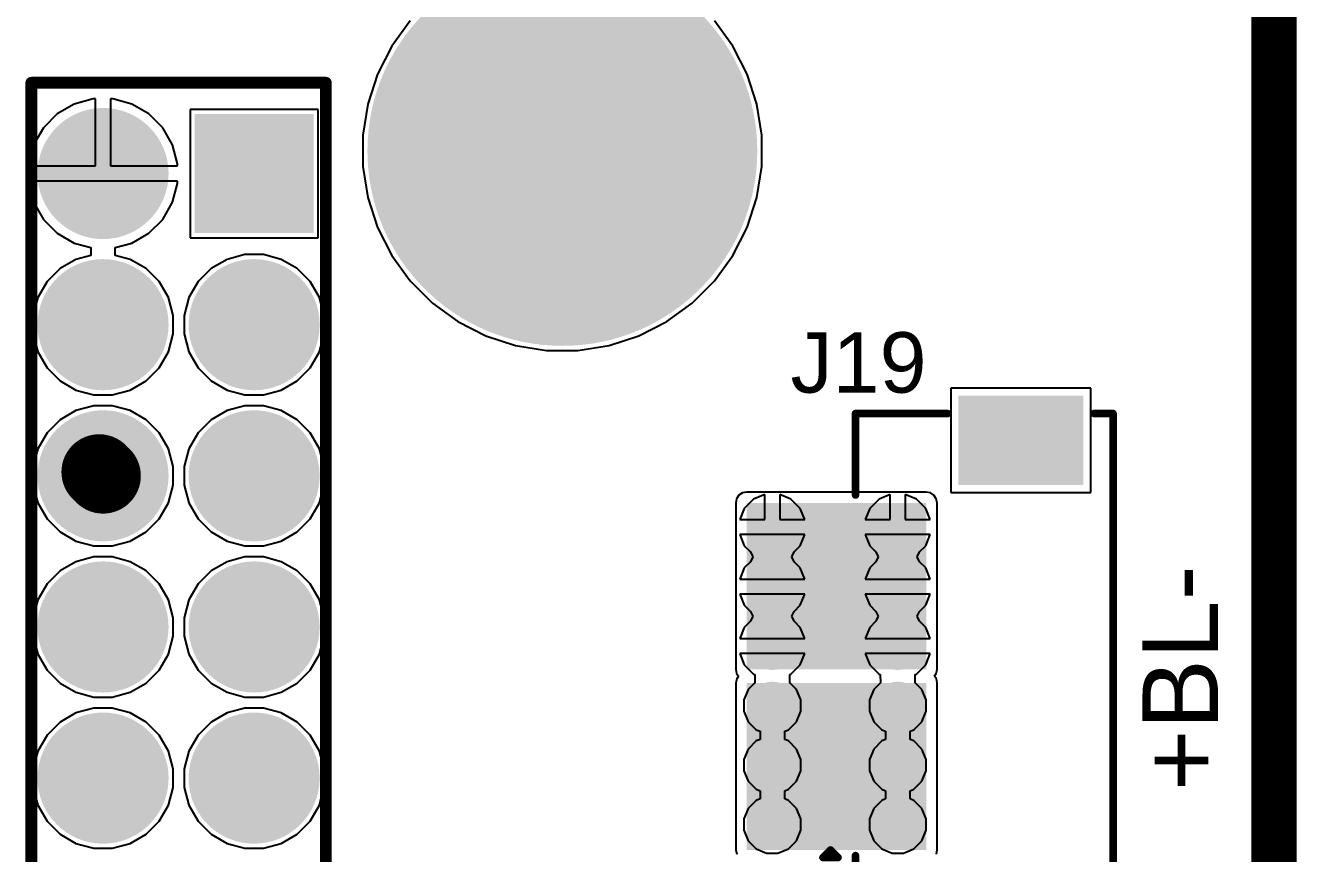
# Model space of a CAD drawing. Header units: millimetres. Extents: x -11 to 156, y -11 to 109.
# Drawn here: x 134.59 to 155.96, y 70.46 to 84.38 of the extents above; entities that cross this region are included whole.
import ezdxf

# ---------------------------------------------------------------- set-up
doc = ezdxf.new("R2010")
doc.units = ezdxf.units.MM
for name, color, linetype in [('BottomLayer', 5, 'Continuous'), ('BottomSolder', 6, 'Continuous'), ('Mechanical1', 6, 'Continuous'), ('Mechanical2', 216, 'Continuous'), ('MultiLayer', 9, 'Continuous'), ('PadHoleLayer', 156, 'Continuous'), ('TopLayer', 1, 'Continuous'), ('TopOverlay', 2, 'Continuous'), ('TopPaste', 8, 'Continuous'), ('TopSolder', 216, 'Continuous'), ('ViaHoleLayer', 16, 'Continuous')]:
    doc.layers.add(name, color=color, linetype=linetype)
doc.styles.add('Arial', font='', dxfattribs={"height": 0.2})
doc.styles.get('Arial').set_extended_font_data('Arial')

# ---------------------------------------------------------------- blocks, each defined once
blk = doc.blocks.new('SM06B_SHLS_TF_LF__SN__71')
at = {"layer": 'TopLayer'}
for points in [[(-2.8, 2.186), (-2.2, 2.186), (-2.2, 0.936), (-2.8, 0.936)], [(-1.8, 2.186), (-1.2, 2.186), (-1.2, 0.936), (-1.8, 0.936)], [(-0.8, 2.186), (-0.2, 2.186), (-0.2, 0.936), (-0.8, 0.936)], [(0.2, 2.187), (0.8, 2.187), (0.8, 0.937), (0.2, 0.937)], [(1.2, 2.187), (1.8, 2.187), (1.8, 0.937), (1.2, 0.937)], [(2.2, 2.187), (2.8, 2.187), (2.8, 0.937), (2.2, 0.937)], [(-4.65, -0.562), (-3.25, -0.562), (-3.25, -2.562), (-4.65, -2.562)], [(3.25, -0.562), (4.65, -0.562), (4.65, -2.562), (3.25, -2.562)]]:
    blk.add_hatch(color=1, dxfattribs=at).paths.add_polyline_path(points)
at = {"layer": 'TopPaste'}
for points in [[(-2.8, 2.186), (-2.2, 2.186), (-2.2, 0.936), (-2.8, 0.936)], [(-1.8, 2.186), (-1.2, 2.186), (-1.2, 0.936), (-1.8, 0.936)], [(-0.8, 2.186), (-0.2, 2.186), (-0.2, 0.936), (-0.8, 0.936)], [(0.2, 2.187), (0.8, 2.187), (0.8, 0.937), (0.2, 0.937)], [(1.2, 2.187), (1.8, 2.187), (1.8, 0.937), (1.2, 0.937)], [(2.2, 2.187), (2.8, 2.187), (2.8, 0.937), (2.2, 0.937)], [(-4.65, -0.562), (-3.25, -0.562), (-3.25, -2.562), (-4.65, -2.562)], [(3.25, -0.562), (4.65, -0.562), (4.65, -2.562), (3.25, -2.562)]]:
    blk.add_hatch(color=8, dxfattribs=at).paths.add_polyline_path(points)
at = {"layer": 'TopSolder'}
for points in [[(-2.851, 2.237), (-2.149, 2.237), (-2.149, 0.885), (-2.851, 0.885)], [(-1.851, 2.237), (-1.149, 2.237), (-1.149, 0.885), (-1.851, 0.885)], [(-0.851, 2.237), (-0.149, 2.237), (-0.149, 0.885), (-0.851, 0.885)], [(0.149, 2.238), (0.851, 2.238), (0.851, 0.887), (0.149, 0.887)], [(1.149, 2.238), (1.851, 2.238), (1.851, 0.887), (1.149, 0.887)], [(2.149, 2.238), (2.851, 2.238), (2.851, 0.887), (2.149, 0.887)], [(-4.701, -0.512), (-3.199, -0.512), (-3.199, -2.613), (-4.701, -2.613)], [(3.199, -0.512), (4.701, -0.512), (4.701, -2.613), (3.199, -2.613)]]:
    blk.add_hatch(color=216, dxfattribs=at).paths.add_polyline_path(points)
at = {"layer": 'TopOverlay', "const_width": 0.127}
for points in [[(-3.061, 1.765), (-2.934, 1.638)], [(-3.061, 1.765), (-3.061, 1.511)], [(-2.934, 1.638), (-3.061, 1.511)], [(-4.404, 1.217), (-4.404, -0.331)], [(-4.404, 1.217), (-3.029, 1.217)], [(3.031, 1.217), (4.4, 1.217)], [(4.4, 1.217), (4.4, -0.331)], [(-4.404, -2.794), (-4.404, -3.113)], [(4.4, -2.794), (4.4, -3.113)], [(-4.4, -3.113), (4.4, -3.113)]]:
    blk.add_lwpolyline(points, dxfattribs=at)
at = {"layer": 'TopOverlay', "const_width": 0.0635}
for points in [[(-3.093, 1.765, 1), (-3.029, 1.765, 1)], [(-3.093, 1.765, 1), (-3.029, 1.765, 1)], [(-3.093, 1.511, 1), (-3.029, 1.511, 1)], [(-3.093, 1.511, 1), (-3.029, 1.511, 1)], [(-2.966, 1.638, 1), (-2.902, 1.638, 1)], [(-2.966, 1.638, 1), (-2.902, 1.638, 1)], [(-4.436, 1.217, 1), (-4.372, 1.217, 1)], [(-4.436, 1.217, 1), (-4.372, 1.217, 1)], [(-3.061, 1.217, 1), (-2.997, 1.217, 1)], [(2.999, 1.217, 1), (3.063, 1.217, 1)], [(4.368, 1.217, 1), (4.432, 1.217, 1)], [(4.368, 1.217, 1), (4.432, 1.217, 1)], [(-4.436, -0.331, 1), (-4.372, -0.331, 1)], [(4.368, -0.331, 1), (4.432, -0.331, 1)], [(-4.436, -2.794, 1), (-4.372, -2.794, 1)], [(4.368, -2.794, 1), (4.432, -2.794, 1)], [(-4.436, -3.113, 1), (-4.372, -3.113, 1)], [(-4.432, -3.113, 1), (-4.368, -3.113, 1)], [(4.368, -3.113, 1), (4.432, -3.113, 1)], [(4.368, -3.113, 1), (4.432, -3.113, 1)]]:
    blk.add_lwpolyline(points, format="xyb", close=True, dxfattribs=at)
blk = doc.blocks.new('ESW_132_12_G_D_89')
at = {"layer": 'BottomLayer'}
h = blk.add_hatch(color=5, dxfattribs=at)
edge = h.paths.add_edge_path()
edge.add_arc((29.21, 1.27), 1, 0, 360)
h = blk.add_hatch(color=5, dxfattribs=at)
edge = h.paths.add_edge_path()
edge.add_arc((31.75, 1.27), 1, 0, 360)
h = blk.add_hatch(color=5, dxfattribs=at)
edge = h.paths.add_edge_path()
edge.add_arc((34.29, 1.27), 1, 0, 360)
h = blk.add_hatch(color=5, dxfattribs=at)
edge = h.paths.add_edge_path()
edge.add_arc((36.83, 1.27), 1, 0, 360)
h = blk.add_hatch(color=5, dxfattribs=at)
edge = h.paths.add_edge_path()
edge.add_arc((39.37, 1.27), 1, 0, 360)
h = blk.add_hatch(color=5, dxfattribs=at)
edge = h.paths.add_edge_path()
edge.add_arc((29.21, -1.27), 1, 0, 360)
h = blk.add_hatch(color=5, dxfattribs=at)
edge = h.paths.add_edge_path()
edge.add_arc((31.75, -1.27), 1, 0, 360)
h = blk.add_hatch(color=5, dxfattribs=at)
edge = h.paths.add_edge_path()
edge.add_arc((34.29, -1.27), 1, 0, 360)
h = blk.add_hatch(color=5, dxfattribs=at)
edge = h.paths.add_edge_path()
edge.add_arc((36.83, -1.27), 1, 0, 360)
blk.add_hatch(color=5, dxfattribs=at).paths.add_polyline_path([(38.47, -0.37), (40.27, -0.37), (40.27, -2.17), (38.47, -2.17)])
at = {"layer": 'BottomSolder'}
h = blk.add_hatch(color=6, dxfattribs=at)
edge = h.paths.add_edge_path()
edge.add_arc((29.21, 1.27), 1.102, 0, 360)
h = blk.add_hatch(color=6, dxfattribs=at)
edge = h.paths.add_edge_path()
edge.add_arc((31.75, 1.27), 1.102, 0, 360)
h = blk.add_hatch(color=6, dxfattribs=at)
edge = h.paths.add_edge_path()
edge.add_arc((34.29, 1.27), 1.102, 0, 360)
h = blk.add_hatch(color=6, dxfattribs=at)
edge = h.paths.add_edge_path()
edge.add_arc((36.83, 1.27), 1.102, 0, 360)
h = blk.add_hatch(color=6, dxfattribs=at)
edge = h.paths.add_edge_path()
edge.add_arc((39.37, 1.27), 1.102, 0, 360)
h = blk.add_hatch(color=6, dxfattribs=at)
edge = h.paths.add_edge_path()
edge.add_arc((29.21, -1.27), 1.102, 0, 360)
h = blk.add_hatch(color=6, dxfattribs=at)
edge = h.paths.add_edge_path()
edge.add_arc((31.75, -1.27), 1.102, 0, 360)
h = blk.add_hatch(color=6, dxfattribs=at)
edge = h.paths.add_edge_path()
edge.add_arc((34.29, -1.27), 1.102, 0, 360)
h = blk.add_hatch(color=6, dxfattribs=at)
edge = h.paths.add_edge_path()
edge.add_arc((36.83, -1.27), 1.102, 0, 360)
blk.add_hatch(color=6, dxfattribs=at).paths.add_polyline_path([(38.368, -0.268), (40.372, -0.268), (40.372, -2.272), (38.368, -2.272)])
at = {"layer": 'MultiLayer'}
h = blk.add_hatch(color=9, dxfattribs=at)
edge = h.paths.add_edge_path()
edge.add_arc((29.21, 1.27), 1, 0, 360)
h = blk.add_hatch(color=9, dxfattribs=at)
edge = h.paths.add_edge_path()
edge.add_arc((31.75, 1.27), 1, 0, 360)
h = blk.add_hatch(color=9, dxfattribs=at)
edge = h.paths.add_edge_path()
edge.add_arc((34.29, 1.27), 1, 0, 360)
h = blk.add_hatch(color=9, dxfattribs=at)
edge = h.paths.add_edge_path()
edge.add_arc((36.83, 1.27), 1, 0, 360)
h = blk.add_hatch(color=9, dxfattribs=at)
edge = h.paths.add_edge_path()
edge.add_arc((39.37, 1.27), 1, 0, 360)
h = blk.add_hatch(color=9, dxfattribs=at)
edge = h.paths.add_edge_path()
edge.add_arc((29.21, -1.27), 1, 0, 360)
h = blk.add_hatch(color=9, dxfattribs=at)
edge = h.paths.add_edge_path()
edge.add_arc((31.75, -1.27), 1, 0, 360)
h = blk.add_hatch(color=9, dxfattribs=at)
edge = h.paths.add_edge_path()
edge.add_arc((34.29, -1.27), 1, 0, 360)
h = blk.add_hatch(color=9, dxfattribs=at)
edge = h.paths.add_edge_path()
edge.add_arc((36.83, -1.27), 1, 0, 360)
blk.add_hatch(color=9, dxfattribs=at).paths.add_polyline_path([(38.47, -0.37), (40.27, -0.37), (40.27, -2.17), (38.47, -2.17)])
at = {"layer": 'PadHoleLayer'}
h = blk.add_hatch(color=156, dxfattribs=at)
edge = h.paths.add_edge_path()
edge.add_arc((29.21, 1.27), 0.52, 0, 360)
h = blk.add_hatch(color=156, dxfattribs=at)
edge = h.paths.add_edge_path()
edge.add_arc((31.75, 1.27), 0.52, 0, 360)
h = blk.add_hatch(color=156, dxfattribs=at)
edge = h.paths.add_edge_path()
edge.add_arc((34.29, 1.27), 0.52, 0, 360)
h = blk.add_hatch(color=156, dxfattribs=at)
edge = h.paths.add_edge_path()
edge.add_arc((36.83, 1.27), 0.52, 0, 360)
h = blk.add_hatch(color=156, dxfattribs=at)
edge = h.paths.add_edge_path()
edge.add_arc((39.37, 1.27), 0.52, 0, 360)
h = blk.add_hatch(color=156, dxfattribs=at)
edge = h.paths.add_edge_path()
edge.add_arc((29.21, -1.27), 0.52, 0, 360)
h = blk.add_hatch(color=156, dxfattribs=at)
edge = h.paths.add_edge_path()
edge.add_arc((31.75, -1.27), 0.52, 0, 360)
h = blk.add_hatch(color=156, dxfattribs=at)
edge = h.paths.add_edge_path()
edge.add_arc((34.29, -1.27), 0.52, 0, 360)
h = blk.add_hatch(color=156, dxfattribs=at)
edge = h.paths.add_edge_path()
edge.add_arc((36.83, -1.27), 0.52, 0, 360)
h = blk.add_hatch(color=156, dxfattribs=at)
edge = h.paths.add_edge_path()
edge.add_arc((39.37, -1.27), 0.52, 0, 360)
at = {"layer": 'TopLayer'}
h = blk.add_hatch(color=1, dxfattribs=at)
edge = h.paths.add_edge_path()
edge.add_arc((29.21, 1.27), 1, 0, 360)
h = blk.add_hatch(color=1, dxfattribs=at)
edge = h.paths.add_edge_path()
edge.add_arc((31.75, 1.27), 1, 0, 360)
h = blk.add_hatch(color=1, dxfattribs=at)
edge = h.paths.add_edge_path()
edge.add_arc((34.29, 1.27), 1, 0, 360)
h = blk.add_hatch(color=1, dxfattribs=at)
edge = h.paths.add_edge_path()
edge.add_arc((36.83, 1.27), 1, 0, 360)
h = blk.add_hatch(color=1, dxfattribs=at)
edge = h.paths.add_edge_path()
edge.add_arc((39.37, 1.27), 1, 0, 360)
h = blk.add_hatch(color=1, dxfattribs=at)
edge = h.paths.add_edge_path()
edge.add_arc((29.21, -1.27), 1, 0, 360)
h = blk.add_hatch(color=1, dxfattribs=at)
edge = h.paths.add_edge_path()
edge.add_arc((31.75, -1.27), 1, 0, 360)
h = blk.add_hatch(color=1, dxfattribs=at)
edge = h.paths.add_edge_path()
edge.add_arc((34.29, -1.27), 1, 0, 360)
h = blk.add_hatch(color=1, dxfattribs=at)
edge = h.paths.add_edge_path()
edge.add_arc((36.83, -1.27), 1, 0, 360)
blk.add_hatch(color=1, dxfattribs=at).paths.add_polyline_path([(38.47, -0.37), (40.27, -0.37), (40.27, -2.17), (38.47, -2.17)])
at = {"layer": 'TopSolder'}
h = blk.add_hatch(color=216, dxfattribs=at)
edge = h.paths.add_edge_path()
edge.add_arc((29.21, 1.27), 1.102, 0, 360)
h = blk.add_hatch(color=216, dxfattribs=at)
edge = h.paths.add_edge_path()
edge.add_arc((31.75, 1.27), 1.102, 0, 360)
h = blk.add_hatch(color=216, dxfattribs=at)
edge = h.paths.add_edge_path()
edge.add_arc((34.29, 1.27), 1.102, 0, 360)
h = blk.add_hatch(color=216, dxfattribs=at)
edge = h.paths.add_edge_path()
edge.add_arc((36.83, 1.27), 1.102, 0, 360)
h = blk.add_hatch(color=216, dxfattribs=at)
edge = h.paths.add_edge_path()
edge.add_arc((39.37, 1.27), 1.102, 0, 360)
h = blk.add_hatch(color=216, dxfattribs=at)
edge = h.paths.add_edge_path()
edge.add_arc((29.21, -1.27), 1.102, 0, 360)
h = blk.add_hatch(color=216, dxfattribs=at)
edge = h.paths.add_edge_path()
edge.add_arc((31.75, -1.27), 1.102, 0, 360)
h = blk.add_hatch(color=216, dxfattribs=at)
edge = h.paths.add_edge_path()
edge.add_arc((34.29, -1.27), 1.102, 0, 360)
h = blk.add_hatch(color=216, dxfattribs=at)
edge = h.paths.add_edge_path()
edge.add_arc((36.83, -1.27), 1.102, 0, 360)
blk.add_hatch(color=216, dxfattribs=at).paths.add_polyline_path([(38.368, -0.268), (40.372, -0.268), (40.372, -2.272), (38.368, -2.272)])
at = {"layer": 'TopOverlay', "const_width": 0.2}
for points in [[(-40.895, 2.475), (40.895, 2.475)], [(40.895, 2.475), (40.895, -2.475)], [(-40.895, -2.475), (40.895, -2.475)]]:
    blk.add_lwpolyline(points, dxfattribs=at)
at = {"layer": 'TopOverlay', "const_width": 0.1}
for points in [[(40.845, 2.475, 1), (40.945, 2.475, 1)], [(40.845, 2.475, 1), (40.945, 2.475, 1)], [(40.845, -2.475, 1), (40.945, -2.475, 1)], [(40.845, -2.475, 1), (40.945, -2.475, 1)]]:
    blk.add_lwpolyline(points, format="xyb", close=True, dxfattribs=at)

msp = doc.modelspace()

# ---------------------------------------------------------------- hatches: boundary and pattern name
at = {"layer": 'BottomLayer'}
h = msp.add_hatch(color=5, dxfattribs=at)
edge = h.paths.add_edge_path()
edge.add_arc((143.612, 82.271), 3.175, 0, 360)
h = msp.add_hatch(color=5, dxfattribs=at)
edge = h.paths.add_edge_path()
edge.add_arc((147.141, 75.949), 0.3, 0, 360)
h = msp.add_hatch(color=5, dxfattribs=at)
edge = h.paths.add_edge_path()
edge.add_arc((149.251, 75.949), 0.3, 0, 360)
h = msp.add_hatch(color=5, dxfattribs=at)
edge = h.paths.add_edge_path()
edge.add_arc((147.141, 74.949), 0.3, 0, 360)
h = msp.add_hatch(color=5, dxfattribs=at)
edge = h.paths.add_edge_path()
edge.add_arc((149.251, 74.949), 0.3, 0, 360)
h = msp.add_hatch(color=5, dxfattribs=at)
edge = h.paths.add_edge_path()
edge.add_arc((147.141, 73.949), 0.3, 0, 360)
h = msp.add_hatch(color=5, dxfattribs=at)
edge = h.paths.add_edge_path()
edge.add_arc((149.251, 73.949), 0.3, 0, 360)
h = msp.add_hatch(color=5, dxfattribs=at)
edge = h.paths.add_edge_path()
edge.add_arc((147.142, 72.949), 0.3, 0, 360)
h = msp.add_hatch(color=5, dxfattribs=at)
edge = h.paths.add_edge_path()
edge.add_arc((149.253, 72.949), 0.3, 0, 360)
h = msp.add_hatch(color=5, dxfattribs=at)
edge = h.paths.add_edge_path()
edge.add_arc((147.142, 71.949), 0.3, 0, 360)
h = msp.add_hatch(color=5, dxfattribs=at)
edge = h.paths.add_edge_path()
edge.add_arc((149.253, 71.949), 0.3, 0, 360)
h = msp.add_hatch(color=5, dxfattribs=at)
edge = h.paths.add_edge_path()
edge.add_arc((147.142, 70.949), 0.3, 0, 360)
h = msp.add_hatch(color=5, dxfattribs=at)
edge = h.paths.add_edge_path()
edge.add_arc((149.253, 70.949), 0.3, 0, 360)
at = {"layer": 'BottomSolder'}
h = msp.add_hatch(color=6, dxfattribs=at)
edge = h.paths.add_edge_path()
edge.add_arc((143.612, 82.271), 3.277, 0, 360)
h = msp.add_hatch(color=6, dxfattribs=at)
edge = h.paths.add_edge_path()
edge.add_arc((147.141, 75.949), 0.402, 0, 360)
h = msp.add_hatch(color=6, dxfattribs=at)
edge = h.paths.add_edge_path()
edge.add_arc((149.251, 75.949), 0.402, 0, 360)
h = msp.add_hatch(color=6, dxfattribs=at)
edge = h.paths.add_edge_path()
edge.add_arc((147.141, 74.949), 0.402, 0, 360)
h = msp.add_hatch(color=6, dxfattribs=at)
edge = h.paths.add_edge_path()
edge.add_arc((149.251, 74.949), 0.402, 0, 360)
h = msp.add_hatch(color=6, dxfattribs=at)
edge = h.paths.add_edge_path()
edge.add_arc((147.141, 73.949), 0.402, 0, 360)
h = msp.add_hatch(color=6, dxfattribs=at)
edge = h.paths.add_edge_path()
edge.add_arc((149.251, 73.949), 0.402, 0, 360)
h = msp.add_hatch(color=6, dxfattribs=at)
edge = h.paths.add_edge_path()
edge.add_arc((147.142, 72.949), 0.402, 0, 360)
h = msp.add_hatch(color=6, dxfattribs=at)
edge = h.paths.add_edge_path()
edge.add_arc((149.253, 72.949), 0.402, 0, 360)
h = msp.add_hatch(color=6, dxfattribs=at)
edge = h.paths.add_edge_path()
edge.add_arc((147.142, 71.949), 0.402, 0, 360)
h = msp.add_hatch(color=6, dxfattribs=at)
edge = h.paths.add_edge_path()
edge.add_arc((149.253, 71.949), 0.402, 0, 360)
h = msp.add_hatch(color=6, dxfattribs=at)
edge = h.paths.add_edge_path()
edge.add_arc((147.142, 70.949), 0.402, 0, 360)
h = msp.add_hatch(color=6, dxfattribs=at)
edge = h.paths.add_edge_path()
edge.add_arc((149.253, 70.949), 0.402, 0, 360)
at = {"layer": 'MultiLayer'}
h = msp.add_hatch(color=9, dxfattribs=at)
edge = h.paths.add_edge_path()
edge.add_arc((143.612, 82.271), 3.175, 0, 360)
at = {"layer": 'PadHoleLayer'}
h = msp.add_hatch(color=156, dxfattribs=at)
edge = h.paths.add_edge_path()
edge.add_arc((143.612, 82.271), 1.587, 0, 360)
at = {"layer": 'TopLayer'}
h = msp.add_hatch(color=1, dxfattribs=at)
edge = h.paths.add_edge_path()
edge.add_arc((143.612, 82.271), 3.175, 0, 360)
for points in [[(146.709, 73.558), (149.731, 73.558), (149.731, 76.355), (146.709, 76.355)], [(146.71, 70.523), (149.733, 70.523), (149.733, 73.33), (146.71, 73.33)]]:
    msp.add_hatch(color=1, dxfattribs=at).paths.add_polyline_path(points)
h = msp.add_hatch(color=1, dxfattribs=at)
edge = h.paths.add_edge_path()
edge.add_arc((147.141, 75.949), 0.3, 0, 360)
h = msp.add_hatch(color=1, dxfattribs=at)
edge = h.paths.add_edge_path()
edge.add_arc((149.251, 75.949), 0.3, 0, 360)
h = msp.add_hatch(color=1, dxfattribs=at)
edge = h.paths.add_edge_path()
edge.add_arc((147.141, 74.949), 0.3, 0, 360)
h = msp.add_hatch(color=1, dxfattribs=at)
edge = h.paths.add_edge_path()
edge.add_arc((149.251, 74.949), 0.3, 0, 360)
h = msp.add_hatch(color=1, dxfattribs=at)
edge = h.paths.add_edge_path()
edge.add_arc((147.141, 73.949), 0.3, 0, 360)
h = msp.add_hatch(color=1, dxfattribs=at)
edge = h.paths.add_edge_path()
edge.add_arc((149.251, 73.949), 0.3, 0, 360)
h = msp.add_hatch(color=1, dxfattribs=at)
edge = h.paths.add_edge_path()
edge.add_arc((147.142, 72.949), 0.3, 0, 360)
h = msp.add_hatch(color=1, dxfattribs=at)
edge = h.paths.add_edge_path()
edge.add_arc((149.253, 72.949), 0.3, 0, 360)
h = msp.add_hatch(color=1, dxfattribs=at)
edge = h.paths.add_edge_path()
edge.add_arc((147.142, 71.949), 0.3, 0, 360)
h = msp.add_hatch(color=1, dxfattribs=at)
edge = h.paths.add_edge_path()
edge.add_arc((149.253, 71.949), 0.3, 0, 360)
h = msp.add_hatch(color=1, dxfattribs=at)
edge = h.paths.add_edge_path()
edge.add_arc((147.142, 70.949), 0.3, 0, 360)
h = msp.add_hatch(color=1, dxfattribs=at)
edge = h.paths.add_edge_path()
edge.add_arc((149.253, 70.949), 0.3, 0, 360)
at = {"layer": 'TopSolder'}
h = msp.add_hatch(color=216, dxfattribs=at)
edge = h.paths.add_edge_path()
edge.add_arc((143.612, 82.271), 3.277, 0, 360)
h = msp.add_hatch(color=216, dxfattribs=at)
edge = h.paths.add_edge_path()
edge.add_arc((147.141, 75.949), 0.402, 0, 360)
h = msp.add_hatch(color=216, dxfattribs=at)
edge = h.paths.add_edge_path()
edge.add_arc((149.251, 75.949), 0.402, 0, 360)
h = msp.add_hatch(color=216, dxfattribs=at)
edge = h.paths.add_edge_path()
edge.add_arc((147.141, 74.949), 0.402, 0, 360)
h = msp.add_hatch(color=216, dxfattribs=at)
edge = h.paths.add_edge_path()
edge.add_arc((149.251, 74.949), 0.402, 0, 360)
h = msp.add_hatch(color=216, dxfattribs=at)
edge = h.paths.add_edge_path()
edge.add_arc((147.141, 73.949), 0.402, 0, 360)
h = msp.add_hatch(color=216, dxfattribs=at)
edge = h.paths.add_edge_path()
edge.add_arc((149.251, 73.949), 0.402, 0, 360)
h = msp.add_hatch(color=216, dxfattribs=at)
edge = h.paths.add_edge_path()
edge.add_arc((147.142, 72.949), 0.402, 0, 360)
h = msp.add_hatch(color=216, dxfattribs=at)
edge = h.paths.add_edge_path()
edge.add_arc((149.253, 72.949), 0.402, 0, 360)
h = msp.add_hatch(color=216, dxfattribs=at)
edge = h.paths.add_edge_path()
edge.add_arc((147.142, 71.949), 0.402, 0, 360)
h = msp.add_hatch(color=216, dxfattribs=at)
edge = h.paths.add_edge_path()
edge.add_arc((149.253, 71.949), 0.402, 0, 360)
h = msp.add_hatch(color=216, dxfattribs=at)
edge = h.paths.add_edge_path()
edge.add_arc((147.142, 70.949), 0.402, 0, 360)
h = msp.add_hatch(color=216, dxfattribs=at)
edge = h.paths.add_edge_path()
edge.add_arc((149.253, 70.949), 0.402, 0, 360)
at = {"layer": 'ViaHoleLayer'}
h = msp.add_hatch(color=16, dxfattribs=at)
edge = h.paths.add_edge_path()
edge.add_arc((147.141, 75.949), 0.15, 0, 360)
h = msp.add_hatch(color=16, dxfattribs=at)
edge = h.paths.add_edge_path()
edge.add_arc((149.251, 75.949), 0.15, 0, 360)
h = msp.add_hatch(color=16, dxfattribs=at)
edge = h.paths.add_edge_path()
edge.add_arc((147.141, 74.949), 0.15, 0, 360)
h = msp.add_hatch(color=16, dxfattribs=at)
edge = h.paths.add_edge_path()
edge.add_arc((149.251, 74.949), 0.15, 0, 360)
h = msp.add_hatch(color=16, dxfattribs=at)
edge = h.paths.add_edge_path()
edge.add_arc((147.141, 73.949), 0.15, 0, 360)
h = msp.add_hatch(color=16, dxfattribs=at)
edge = h.paths.add_edge_path()
edge.add_arc((149.251, 73.949), 0.15, 0, 360)
h = msp.add_hatch(color=16, dxfattribs=at)
edge = h.paths.add_edge_path()
edge.add_arc((147.142, 72.949), 0.15, 0, 360)
h = msp.add_hatch(color=16, dxfattribs=at)
edge = h.paths.add_edge_path()
edge.add_arc((149.253, 72.949), 0.15, 0, 360)
h = msp.add_hatch(color=16, dxfattribs=at)
edge = h.paths.add_edge_path()
edge.add_arc((147.142, 71.949), 0.15, 0, 360)
h = msp.add_hatch(color=16, dxfattribs=at)
edge = h.paths.add_edge_path()
edge.add_arc((149.253, 71.949), 0.15, 0, 360)
h = msp.add_hatch(color=16, dxfattribs=at)
edge = h.paths.add_edge_path()
edge.add_arc((147.142, 70.949), 0.15, 0, 360)
h = msp.add_hatch(color=16, dxfattribs=at)
edge = h.paths.add_edge_path()
edge.add_arc((149.253, 70.949), 0.15, 0, 360)

# ---------------------------------------------------------------- linework, layer by layer
at = {"layer": 'BottomLayer'}
for p, q in [((155.575, 96.329), (155.575, -5.08)), ((141.054, 84.455), (140.744, 84.028)), ((146.479, 84.028), (146.169, 84.455)), ((140.744, 84.028), (140.504, 83.558)), ((146.719, 83.558), (146.479, 84.028)), ((140.504, 83.558), (140.341, 83.056)), ((146.882, 83.056), (146.719, 83.558)), ((135.725, 83.144), (135.406, 83.058)), ((135.763, 83.144), (135.725, 83.144)), ((135.763, 82.017), (135.763, 83.144)), ((136.055, 83.144), (136.017, 83.144)), ((136.017, 83.144), (136.017, 82.017)), ((136.374, 83.058), (136.055, 83.144)), ((135.406, 83.058), (135.12, 82.893)), ((136.66, 82.893), (136.374, 83.058)), ((139.508, 82.967), (137.352, 82.967)), ((137.352, 82.967), (137.352, 80.812)), ((139.508, 80.812), (139.508, 82.967)), ((140.341, 83.056), (140.259, 82.534)), ((146.964, 82.534), (146.882, 83.056)), ((135.12, 82.893), (134.887, 82.66)), ((136.893, 82.66), (136.66, 82.893)), ((134.887, 82.66), (134.721, 82.374)), ((137.059, 82.374), (136.893, 82.66)), ((140.259, 82.534), (140.259, 82.007)), ((146.964, 82.007), (146.964, 82.534)), ((134.721, 82.374), (134.636, 82.055)), ((137.144, 82.055), (137.059, 82.374)), ((134.636, 82.055), (134.636, 82.017)), ((134.636, 82.017), (135.763, 82.017)), ((136.017, 82.017), (137.144, 82.017)), ((137.144, 82.017), (137.144, 82.055)), ((140.259, 82.007), (140.341, 81.485)), ((146.882, 81.485), (146.964, 82.007)), ((135.89, 81.763), (134.636, 81.763)), ((134.636, 81.763), (134.636, 81.725)), ((134.636, 81.725), (134.721, 81.406)), ((137.144, 81.763), (135.89, 81.763)), ((137.059, 81.406), (137.144, 81.725)), ((137.144, 81.725), (137.144, 81.763)), ((140.341, 81.485), (140.504, 80.984)), ((146.719, 80.984), (146.882, 81.485)), ((134.721, 81.406), (134.887, 81.12)), ((136.893, 81.12), (137.059, 81.406)), ((134.887, 81.12), (135.12, 80.886)), ((136.66, 80.886), (136.893, 81.12)), ((135.12, 80.886), (135.406, 80.721)), ((136.374, 80.721), (136.66, 80.886)), ((137.352, 80.812), (139.508, 80.812)), ((140.504, 80.984), (140.744, 80.513)), ((146.479, 80.513), (146.719, 80.984)), ((135.406, 80.721), (135.686, 80.646)), ((135.686, 80.646), (135.686, 80.514)), ((136.094, 80.646), (136.374, 80.721)), ((136.094, 80.514), (136.094, 80.646)), ((135.435, 80.447), (135.167, 80.292)), ((135.686, 80.514), (135.435, 80.447)), ((136.345, 80.447), (136.094, 80.514)), ((136.613, 80.292), (136.345, 80.447)), ((137.975, 80.447), (137.707, 80.292)), ((138.275, 80.527), (137.975, 80.447)), ((138.585, 80.527), (138.275, 80.527)), ((138.885, 80.447), (138.585, 80.527)), ((139.153, 80.292), (138.885, 80.447)), ((140.744, 80.513), (141.054, 80.086)), ((146.169, 80.086), (146.479, 80.513)), ((135.167, 80.292), (134.948, 80.073)), ((136.832, 80.073), (136.613, 80.292)), ((137.707, 80.292), (137.488, 80.073)), ((139.372, 80.073), (139.153, 80.292)), ((134.948, 80.073), (134.792, 79.804)), ((136.988, 79.804), (136.832, 80.073)), ((137.488, 80.073), (137.332, 79.804)), ((139.528, 79.804), (139.372, 80.073)), ((141.054, 80.086), (141.427, 79.713)), ((145.796, 79.713), (146.169, 80.086)), ((134.792, 79.804), (134.712, 79.505)), ((137.068, 79.505), (136.988, 79.804)), ((137.332, 79.804), (137.252, 79.505)), ((139.608, 79.505), (139.528, 79.804)), ((134.712, 79.505), (134.712, 79.195)), ((137.068, 79.195), (137.068, 79.505)), ((137.252, 79.505), (137.252, 79.195)), ((139.608, 79.195), (139.608, 79.505)), ((141.427, 79.713), (141.854, 79.403)), ((145.369, 79.403), (145.796, 79.713)), ((141.854, 79.403), (142.325, 79.163)), ((144.899, 79.163), (145.369, 79.403)), ((134.712, 79.195), (134.792, 78.895)), ((136.988, 78.895), (137.068, 79.195)), ((137.252, 79.195), (137.332, 78.895)), ((139.528, 78.895), (139.608, 79.195)), ((142.325, 79.163), (142.826, 79)), ((144.397, 79), (144.899, 79.163)), ((134.792, 78.895), (134.948, 78.626)), ((136.832, 78.626), (136.988, 78.895)), ((137.332, 78.895), (137.488, 78.626)), ((139.372, 78.626), (139.528, 78.895)), ((142.826, 79), (143.348, 78.918)), ((143.348, 78.918), (143.875, 78.918)), ((143.875, 78.918), (144.397, 79)), ((134.948, 78.626), (135.167, 78.407)), ((136.613, 78.407), (136.832, 78.626)), ((137.488, 78.626), (137.707, 78.407)), ((139.153, 78.407), (139.372, 78.626)), ((135.167, 78.407), (135.435, 78.252)), ((135.435, 78.252), (135.735, 78.172)), ((136.045, 78.172), (136.345, 78.252)), ((136.345, 78.252), (136.613, 78.407)), ((137.707, 78.407), (137.975, 78.252)), ((137.975, 78.252), (138.275, 78.172)), ((138.585, 78.172), (138.885, 78.252)), ((138.885, 78.252), (139.153, 78.407)), ((135.735, 78.172), (136.045, 78.172)), ((138.275, 78.172), (138.585, 78.172)), ((135.435, 77.907), (135.167, 77.752)), ((135.735, 77.987), (135.435, 77.907)), ((136.045, 77.987), (135.735, 77.987)), ((136.345, 77.907), (136.045, 77.987)), ((136.613, 77.752), (136.345, 77.907)), ((137.975, 77.907), (137.707, 77.752)), ((138.275, 77.987), (137.975, 77.907)), ((138.585, 77.987), (138.275, 77.987)), ((138.885, 77.907), (138.585, 77.987)), ((139.153, 77.752), (138.885, 77.907)), ((135.167, 77.752), (134.948, 77.533)), ((136.832, 77.533), (136.613, 77.752)), ((137.707, 77.752), (137.488, 77.533)), ((139.372, 77.533), (139.153, 77.752)), ((134.948, 77.533), (134.792, 77.264)), ((136.988, 77.264), (136.832, 77.533)), ((137.488, 77.533), (137.332, 77.264)), ((139.528, 77.264), (139.372, 77.533)), ((134.792, 77.264), (134.712, 76.965)), ((137.068, 76.965), (136.988, 77.264)), ((137.332, 77.264), (137.252, 76.965)), ((139.608, 76.965), (139.528, 77.264)), ((134.712, 76.965), (134.712, 76.655)), ((137.068, 76.655), (137.068, 76.965)), ((137.252, 76.965), (137.252, 76.655)), ((139.608, 76.655), (139.608, 76.965)), ((134.712, 76.655), (134.792, 76.355)), ((136.988, 76.355), (137.068, 76.655)), ((137.252, 76.655), (137.332, 76.355)), ((139.528, 76.355), (139.608, 76.655)), ((134.792, 76.355), (134.948, 76.086)), ((136.832, 76.086), (136.988, 76.355)), ((137.332, 76.355), (137.488, 76.086)), ((139.372, 76.086), (139.528, 76.355)), ((146.827, 76.419), (146.671, 76.263)), ((147.014, 76.496), (146.827, 76.419)), ((147.014, 76.076), (147.014, 76.496)), ((147.454, 76.419), (147.268, 76.496)), ((147.268, 76.496), (147.268, 76.076)), ((147.61, 76.263), (147.454, 76.419)), ((148.937, 76.419), (148.782, 76.263)), ((149.124, 76.496), (148.937, 76.419)), ((149.124, 76.076), (149.124, 76.496)), ((149.565, 76.419), (149.378, 76.496)), ((149.378, 76.496), (149.378, 76.076)), ((149.721, 76.263), (149.565, 76.419)), ((134.948, 76.086), (135.167, 75.867)), ((136.613, 75.867), (136.832, 76.086)), ((137.488, 76.086), (137.707, 75.867)), ((139.153, 75.867), (139.372, 76.086)), ((146.671, 76.263), (146.594, 76.076)), ((147.688, 76.076), (147.61, 76.263)), ((148.782, 76.263), (148.704, 76.076)), ((149.798, 76.076), (149.721, 76.263)), ((135.167, 75.867), (135.435, 75.712)), ((136.345, 75.712), (136.613, 75.867)), ((137.707, 75.867), (137.975, 75.712)), ((138.885, 75.712), (139.153, 75.867)), ((146.594, 76.076), (147.014, 76.076)), ((147.268, 76.076), (147.688, 76.076)), ((148.704, 76.076), (149.124, 76.076)), ((149.378, 76.076), (149.798, 76.076)), ((135.435, 75.712), (135.735, 75.632)), ((136.045, 75.632), (136.345, 75.712)), ((137.975, 75.712), (138.275, 75.632)), ((138.585, 75.632), (138.885, 75.712)), ((147.688, 75.822), (146.594, 75.822)), ((146.594, 75.822), (146.671, 75.635)), ((147.61, 75.635), (147.688, 75.822)), ((149.798, 75.822), (148.704, 75.822)), ((148.704, 75.822), (148.782, 75.635)), ((149.721, 75.635), (149.798, 75.822)), ((135.735, 75.447), (135.435, 75.367)), ((135.735, 75.632), (136.045, 75.632)), ((136.045, 75.447), (135.735, 75.447)), ((136.345, 75.367), (136.045, 75.447)), ((138.275, 75.447), (137.975, 75.367)), ((138.275, 75.632), (138.585, 75.632)), ((138.585, 75.447), (138.275, 75.447)), ((138.885, 75.367), (138.585, 75.447)), ((146.671, 75.635), (146.774, 75.532)), ((146.774, 75.532), (146.813, 75.449)), ((146.813, 75.449), (146.774, 75.366)), ((147.469, 75.449), (147.507, 75.532)), ((147.507, 75.366), (147.469, 75.449)), ((147.507, 75.532), (147.61, 75.635)), ((148.782, 75.635), (148.885, 75.532)), ((148.885, 75.532), (148.923, 75.449)), ((148.923, 75.449), (148.885, 75.366)), ((149.579, 75.449), (149.618, 75.532)), ((149.618, 75.366), (149.579, 75.449)), ((149.618, 75.532), (149.721, 75.635)), ((135.435, 75.367), (135.167, 75.212)), ((136.613, 75.212), (136.345, 75.367)), ((137.975, 75.367), (137.707, 75.212)), ((139.153, 75.212), (138.885, 75.367)), ((146.671, 75.263), (146.594, 75.076)), ((146.774, 75.366), (146.671, 75.263)), ((147.61, 75.263), (147.507, 75.366)), ((147.688, 75.076), (147.61, 75.263)), ((148.782, 75.263), (148.704, 75.076)), ((148.885, 75.366), (148.782, 75.263)), ((149.721, 75.263), (149.618, 75.366)), ((149.798, 75.076), (149.721, 75.263)), ((135.167, 75.212), (134.948, 74.993)), ((136.832, 74.993), (136.613, 75.212)), ((137.707, 75.212), (137.488, 74.993)), ((139.372, 74.993), (139.153, 75.212)), ((146.594, 75.076), (147.688, 75.076)), ((148.704, 75.076), (149.798, 75.076)), ((134.948, 74.993), (134.792, 74.724)), ((136.988, 74.724), (136.832, 74.993)), ((137.488, 74.993), (137.332, 74.724)), ((139.528, 74.724), (139.372, 74.993)), ((147.688, 74.822), (146.594, 74.822)), ((146.594, 74.822), (146.671, 74.635)), ((147.61, 74.635), (147.688, 74.822)), ((149.798, 74.822), (148.704, 74.822)), ((148.704, 74.822), (148.782, 74.635)), ((149.721, 74.635), (149.798, 74.822)), ((134.792, 74.724), (134.712, 74.425)), ((137.068, 74.425), (136.988, 74.724)), ((137.332, 74.724), (137.252, 74.425)), ((139.608, 74.425), (139.528, 74.724)), ((146.671, 74.635), (146.774, 74.532)), ((147.507, 74.532), (147.61, 74.635)), ((148.782, 74.635), (148.885, 74.532)), ((149.618, 74.532), (149.721, 74.635)), ((134.712, 74.425), (134.712, 74.115)), ((137.068, 74.115), (137.068, 74.425)), ((137.252, 74.425), (137.252, 74.115)), ((139.608, 74.115), (139.608, 74.425)), ((146.774, 74.532), (146.813, 74.449)), ((146.813, 74.449), (146.774, 74.366)), ((147.469, 74.449), (147.507, 74.532)), ((147.507, 74.366), (147.469, 74.449)), ((148.885, 74.532), (148.923, 74.449)), ((148.923, 74.449), (148.885, 74.366)), ((149.579, 74.449), (149.618, 74.532)), ((149.618, 74.366), (149.579, 74.449)), ((146.671, 74.263), (146.594, 74.076)), ((146.774, 74.366), (146.671, 74.263)), ((147.61, 74.263), (147.507, 74.366)), ((147.688, 74.076), (147.61, 74.263)), ((148.782, 74.263), (148.704, 74.076)), ((148.885, 74.366), (148.782, 74.263)), ((149.721, 74.263), (149.618, 74.366)), ((149.798, 74.076), (149.721, 74.263)), ((134.712, 74.115), (134.792, 73.815)), ((136.988, 73.815), (137.068, 74.115)), ((137.252, 74.115), (137.332, 73.815)), ((139.528, 73.815), (139.608, 74.115)), ((146.594, 74.076), (147.688, 74.076)), ((148.704, 74.076), (149.798, 74.076)), ((134.792, 73.815), (134.948, 73.546)), ((136.832, 73.546), (136.988, 73.815)), ((137.332, 73.815), (137.488, 73.546)), ((139.372, 73.546), (139.528, 73.815)), ((147.688, 73.822), (146.594, 73.822)), ((146.594, 73.822), (146.671, 73.635)), ((147.61, 73.635), (147.688, 73.822)), ((149.798, 73.822), (148.704, 73.822)), ((148.704, 73.822), (148.782, 73.635)), ((149.721, 73.635), (149.798, 73.822)), ((134.948, 73.546), (135.167, 73.327)), ((136.613, 73.327), (136.832, 73.546)), ((137.488, 73.546), (137.707, 73.327)), ((139.153, 73.327), (139.372, 73.546)), ((146.671, 73.635), (146.827, 73.479)), ((147.454, 73.479), (147.61, 73.635)), ((148.782, 73.635), (148.937, 73.479)), ((149.565, 73.479), (149.721, 73.635)), ((135.167, 73.327), (135.435, 73.172)), ((136.345, 73.172), (136.613, 73.327)), ((137.707, 73.327), (137.975, 73.172)), ((138.885, 73.172), (139.153, 73.327)), ((146.85, 73.332), (146.737, 73.219)), ((146.827, 73.479), (146.847, 73.471)), ((146.847, 73.471), (146.85, 73.332)), ((147.434, 73.333), (147.436, 73.471)), ((147.547, 73.219), (147.434, 73.333)), ((147.436, 73.471), (147.454, 73.479)), ((148.96, 73.332), (148.848, 73.219)), ((148.937, 73.479), (148.958, 73.471)), ((148.958, 73.471), (148.96, 73.332)), ((149.544, 73.333), (149.546, 73.471)), ((149.658, 73.219), (149.544, 73.333)), ((149.546, 73.471), (149.565, 73.479)), ((135.435, 73.172), (135.735, 73.092)), ((135.735, 73.092), (136.045, 73.092)), ((136.045, 73.092), (136.345, 73.172)), ((137.975, 73.172), (138.275, 73.092)), ((138.275, 73.092), (138.585, 73.092)), ((138.585, 73.092), (138.885, 73.172)), ((146.737, 73.219), (146.664, 73.044)), ((147.62, 73.044), (147.547, 73.219)), ((148.848, 73.219), (148.775, 73.044)), ((149.73, 73.044), (149.658, 73.219)), ((135.735, 72.907), (135.435, 72.827)), ((136.045, 72.907), (135.735, 72.907)), ((136.345, 72.827), (136.045, 72.907)), ((138.275, 72.907), (137.975, 72.827)), ((138.585, 72.907), (138.275, 72.907)), ((138.885, 72.827), (138.585, 72.907)), ((146.664, 73.044), (146.664, 72.854)), ((147.62, 72.854), (147.62, 73.044)), ((148.775, 73.044), (148.775, 72.854)), ((149.73, 72.854), (149.73, 73.044)), ((135.167, 72.672), (134.948, 72.453)), ((135.435, 72.827), (135.167, 72.672)), ((136.613, 72.672), (136.345, 72.827)), ((136.832, 72.453), (136.613, 72.672)), ((137.707, 72.672), (137.488, 72.453)), ((137.975, 72.827), (137.707, 72.672)), ((139.153, 72.672), (138.885, 72.827)), ((139.372, 72.453), (139.153, 72.672)), ((146.664, 72.854), (146.737, 72.678)), ((146.737, 72.678), (146.872, 72.544)), ((147.413, 72.544), (147.547, 72.678)), ((147.547, 72.678), (147.62, 72.854)), ((148.775, 72.854), (148.848, 72.678)), ((148.848, 72.678), (148.982, 72.544)), ((149.523, 72.544), (149.658, 72.678)), ((149.658, 72.678), (149.73, 72.854)), ((134.948, 72.453), (134.792, 72.184)), ((136.988, 72.184), (136.832, 72.453)), ((137.488, 72.453), (137.332, 72.184)), ((139.528, 72.184), (139.372, 72.453)), ((146.872, 72.544), (146.935, 72.518)), ((146.935, 72.518), (146.935, 72.38)), ((147.35, 72.518), (147.413, 72.544)), ((147.35, 72.38), (147.35, 72.518)), ((148.982, 72.544), (149.045, 72.518)), ((149.045, 72.518), (149.045, 72.38)), ((149.46, 72.518), (149.523, 72.544)), ((149.46, 72.38), (149.46, 72.518)), ((146.872, 72.354), (146.737, 72.219)), ((146.935, 72.38), (146.872, 72.354)), ((147.413, 72.354), (147.35, 72.38)), ((147.547, 72.219), (147.413, 72.354)), ((148.982, 72.354), (148.848, 72.219)), ((149.045, 72.38), (148.982, 72.354)), ((149.523, 72.354), (149.46, 72.38)), ((149.658, 72.219), (149.523, 72.354)), ((134.792, 72.184), (134.712, 71.885)), ((137.068, 71.885), (136.988, 72.184)), ((137.332, 72.184), (137.252, 71.885)), ((139.608, 71.885), (139.528, 72.184)), ((146.737, 72.219), (146.664, 72.044)), ((146.664, 72.044), (146.664, 71.854)), ((147.62, 72.044), (147.547, 72.219)), ((147.62, 71.854), (147.62, 72.044)), ((148.848, 72.219), (148.775, 72.044)), ((148.775, 72.044), (148.775, 71.854)), ((149.73, 72.044), (149.658, 72.219)), ((149.73, 71.854), (149.73, 72.044)), ((134.712, 71.885), (134.712, 71.575)), ((137.068, 71.575), (137.068, 71.885)), ((137.252, 71.885), (137.252, 71.575)), ((139.608, 71.575), (139.608, 71.885)), ((146.664, 71.854), (146.737, 71.678)), ((147.547, 71.678), (147.62, 71.854)), ((148.775, 71.854), (148.848, 71.678)), ((149.658, 71.678), (149.73, 71.854)), ((146.737, 71.678), (146.872, 71.544)), ((147.413, 71.544), (147.547, 71.678)), ((148.848, 71.678), (148.982, 71.544)), ((149.523, 71.544), (149.658, 71.678)), ((134.712, 71.575), (134.792, 71.275)), ((136.988, 71.275), (137.068, 71.575)), ((137.252, 71.575), (137.332, 71.275)), ((139.528, 71.275), (139.608, 71.575)), ((146.872, 71.544), (146.935, 71.518)), ((146.935, 71.38), (146.872, 71.354)), ((146.935, 71.518), (146.935, 71.38)), ((147.35, 71.518), (147.413, 71.544)), ((147.35, 71.38), (147.35, 71.518)), ((147.413, 71.354), (147.35, 71.38)), ((148.982, 71.544), (149.045, 71.518)), ((149.045, 71.38), (148.982, 71.354)), ((149.045, 71.518), (149.045, 71.38)), ((149.46, 71.518), (149.523, 71.544)), ((149.46, 71.38), (149.46, 71.518)), ((149.523, 71.354), (149.46, 71.38)), ((134.792, 71.275), (134.948, 71.006)), ((136.832, 71.006), (136.988, 71.275)), ((137.332, 71.275), (137.488, 71.006)), ((139.372, 71.006), (139.528, 71.275)), ((146.737, 71.219), (146.664, 71.044)), ((146.872, 71.354), (146.737, 71.219)), ((147.547, 71.219), (147.413, 71.354)), ((147.62, 71.044), (147.547, 71.219)), ((148.848, 71.219), (148.775, 71.044)), ((148.982, 71.354), (148.848, 71.219)), ((149.658, 71.219), (149.523, 71.354)), ((149.73, 71.044), (149.658, 71.219)), ((134.948, 71.006), (135.167, 70.787)), ((136.613, 70.787), (136.832, 71.006)), ((137.488, 71.006), (137.707, 70.787)), ((139.153, 70.787), (139.372, 71.006)), ((146.664, 71.044), (146.664, 70.854)), ((147.62, 70.854), (147.62, 71.044)), ((148.775, 71.044), (148.775, 70.854)), ((149.73, 70.854), (149.73, 71.044)), ((135.167, 70.787), (135.435, 70.632)), ((136.345, 70.632), (136.613, 70.787)), ((137.707, 70.787), (137.975, 70.632)), ((138.885, 70.632), (139.153, 70.787)), ((146.664, 70.854), (146.737, 70.678)), ((147.547, 70.678), (147.62, 70.854)), ((148.775, 70.854), (148.848, 70.678)), ((149.658, 70.678), (149.73, 70.854)), ((135.435, 70.632), (135.735, 70.552)), ((135.735, 70.552), (136.045, 70.552)), ((136.045, 70.552), (136.345, 70.632)), ((137.975, 70.632), (138.275, 70.552)), ((138.275, 70.552), (138.585, 70.552)), ((138.585, 70.552), (138.885, 70.632)), ((146.737, 70.678), (146.872, 70.544)), ((146.872, 70.544), (147.047, 70.471)), ((147.237, 70.471), (147.413, 70.544)), ((147.413, 70.544), (147.547, 70.678)), ((148.848, 70.678), (148.982, 70.544)), ((148.982, 70.544), (149.158, 70.471)), ((149.348, 70.471), (149.523, 70.544)), ((149.523, 70.544), (149.658, 70.678)), ((147.047, 70.471), (147.237, 70.471)), ((149.158, 70.471), (149.348, 70.471))]:
    msp.add_line(p, q, dxfattribs=at)
at = {"layer": 'Mechanical1', "const_width": 0.254}
msp.add_lwpolyline([(155.575, -4.445), (155.575, 108.585)], dxfattribs=at)
at = {"layer": 'Mechanical2', "const_width": 0.762}
msp.add_lwpolyline([(155.575, 96.393), (155.575, -5.08)], dxfattribs=at)
at = {"layer": 'TopLayer'}
for p, q in [((155.575, 96.329), (155.575, -5.08)), ((141.054, 84.455), (140.744, 84.028)), ((146.479, 84.028), (146.169, 84.455)), ((140.744, 84.028), (140.504, 83.558)), ((146.719, 83.558), (146.479, 84.028)), ((140.504, 83.558), (140.341, 83.056)), ((146.882, 83.056), (146.719, 83.558)), ((135.725, 83.144), (135.406, 83.058)), ((135.763, 83.144), (135.725, 83.144)), ((135.763, 82.017), (135.763, 83.144)), ((136.055, 83.144), (136.017, 83.144)), ((136.017, 83.144), (136.017, 82.017)), ((136.374, 83.058), (136.055, 83.144)), ((135.406, 83.058), (135.12, 82.893)), ((136.66, 82.893), (136.374, 83.058)), ((139.508, 82.967), (137.352, 82.967)), ((137.352, 82.967), (137.352, 80.812)), ((139.508, 80.812), (139.508, 82.967)), ((140.341, 83.056), (140.259, 82.534)), ((146.964, 82.534), (146.882, 83.056)), ((135.12, 82.893), (134.887, 82.66)), ((136.893, 82.66), (136.66, 82.893)), ((134.887, 82.66), (134.721, 82.374)), ((137.059, 82.374), (136.893, 82.66)), ((140.259, 82.534), (140.259, 82.007)), ((146.964, 82.007), (146.964, 82.534)), ((134.721, 82.374), (134.636, 82.055)), ((137.144, 82.055), (137.059, 82.374)), ((134.636, 82.055), (134.636, 82.017)), ((134.636, 82.017), (135.763, 82.017)), ((136.017, 82.017), (137.144, 82.017)), ((137.144, 82.017), (137.144, 82.055)), ((140.259, 82.007), (140.341, 81.485)), ((146.882, 81.485), (146.964, 82.007)), ((135.89, 81.763), (134.636, 81.763)), ((134.636, 81.763), (134.636, 81.725)), ((134.636, 81.725), (134.721, 81.406)), ((137.144, 81.763), (135.89, 81.763)), ((137.059, 81.406), (137.144, 81.725)), ((137.144, 81.725), (137.144, 81.763)), ((140.341, 81.485), (140.504, 80.984)), ((146.719, 80.984), (146.882, 81.485)), ((134.721, 81.406), (134.887, 81.12)), ((136.893, 81.12), (137.059, 81.406)), ((134.887, 81.12), (135.12, 80.886)), ((136.66, 80.886), (136.893, 81.12)), ((135.12, 80.886), (135.406, 80.721)), ((136.374, 80.721), (136.66, 80.886)), ((137.352, 80.812), (139.508, 80.812)), ((140.504, 80.984), (140.744, 80.513)), ((146.479, 80.513), (146.719, 80.984)), ((135.406, 80.721), (135.686, 80.646)), ((135.686, 80.646), (135.686, 80.514)), ((136.094, 80.646), (136.374, 80.721)), ((136.094, 80.514), (136.094, 80.646)), ((135.435, 80.447), (135.167, 80.292)), ((135.686, 80.514), (135.435, 80.447)), ((136.345, 80.447), (136.094, 80.514)), ((136.613, 80.292), (136.345, 80.447)), ((137.975, 80.447), (137.707, 80.292)), ((138.275, 80.527), (137.975, 80.447)), ((138.585, 80.527), (138.275, 80.527)), ((138.885, 80.447), (138.585, 80.527)), ((139.153, 80.292), (138.885, 80.447)), ((140.744, 80.513), (141.054, 80.086)), ((146.169, 80.086), (146.479, 80.513)), ((135.167, 80.292), (134.948, 80.073)), ((136.832, 80.073), (136.613, 80.292)), ((137.707, 80.292), (137.488, 80.073)), ((139.372, 80.073), (139.153, 80.292)), ((134.948, 80.073), (134.792, 79.804)), ((136.988, 79.804), (136.832, 80.073)), ((137.488, 80.073), (137.332, 79.804)), ((139.528, 79.804), (139.372, 80.073)), ((141.054, 80.086), (141.427, 79.713)), ((145.796, 79.713), (146.169, 80.086)), ((134.792, 79.804), (134.712, 79.505)), ((137.068, 79.505), (136.988, 79.804)), ((137.332, 79.804), (137.252, 79.505)), ((139.608, 79.505), (139.528, 79.804)), ((134.712, 79.505), (134.712, 79.195)), ((137.068, 79.195), (137.068, 79.505)), ((137.252, 79.505), (137.252, 79.195)), ((139.608, 79.195), (139.608, 79.505)), ((141.427, 79.713), (141.854, 79.403)), ((145.369, 79.403), (145.796, 79.713)), ((141.854, 79.403), (142.325, 79.163)), ((144.899, 79.163), (145.369, 79.403)), ((134.712, 79.195), (134.792, 78.895)), ((136.988, 78.895), (137.068, 79.195)), ((137.252, 79.195), (137.332, 78.895)), ((139.528, 78.895), (139.608, 79.195)), ((142.325, 79.163), (142.826, 79)), ((144.397, 79), (144.899, 79.163)), ((134.792, 78.895), (134.948, 78.626)), ((136.832, 78.626), (136.988, 78.895)), ((137.332, 78.895), (137.488, 78.626)), ((139.372, 78.626), (139.528, 78.895)), ((142.826, 79), (143.348, 78.918)), ((143.348, 78.918), (143.875, 78.918)), ((143.875, 78.918), (144.397, 79)), ((134.948, 78.626), (135.167, 78.407)), ((136.613, 78.407), (136.832, 78.626)), ((137.488, 78.626), (137.707, 78.407)), ((139.153, 78.407), (139.372, 78.626)), ((135.167, 78.407), (135.435, 78.252)), ((135.435, 78.252), (135.735, 78.172)), ((136.045, 78.172), (136.345, 78.252)), ((136.345, 78.252), (136.613, 78.407)), ((137.707, 78.407), (137.975, 78.252)), ((137.975, 78.252), (138.275, 78.172)), ((138.585, 78.172), (138.885, 78.252)), ((138.885, 78.252), (139.153, 78.407)), ((152.499, 78.285), (150.143, 78.285)), ((150.143, 78.285), (150.143, 76.529)), ((152.499, 76.529), (152.499, 78.285)), ((135.735, 78.172), (136.045, 78.172)), ((138.275, 78.172), (138.585, 78.172)), ((135.435, 77.907), (135.167, 77.752)), ((135.735, 77.987), (135.435, 77.907)), ((136.045, 77.987), (135.735, 77.987)), ((136.345, 77.907), (136.045, 77.987)), ((136.613, 77.752), (136.345, 77.907)), ((137.975, 77.907), (137.707, 77.752)), ((138.275, 77.987), (137.975, 77.907)), ((138.585, 77.987), (138.275, 77.987)), ((138.885, 77.907), (138.585, 77.987)), ((139.153, 77.752), (138.885, 77.907)), ((135.167, 77.752), (134.948, 77.533)), ((136.832, 77.533), (136.613, 77.752)), ((137.707, 77.752), (137.488, 77.533)), ((139.372, 77.533), (139.153, 77.752)), ((134.948, 77.533), (134.792, 77.264)), ((136.988, 77.264), (136.832, 77.533)), ((137.488, 77.533), (137.332, 77.264)), ((139.528, 77.264), (139.372, 77.533)), ((134.792, 77.264), (134.712, 76.965)), ((137.068, 76.965), (136.988, 77.264)), ((137.332, 77.264), (137.252, 76.965)), ((139.608, 76.965), (139.528, 77.264)), ((134.712, 76.965), (134.712, 76.655)), ((137.068, 76.655), (137.068, 76.965)), ((137.252, 76.965), (137.252, 76.655)), ((139.608, 76.655), (139.608, 76.965)), ((134.712, 76.655), (134.792, 76.355)), ((136.988, 76.355), (137.068, 76.655)), ((137.252, 76.655), (137.332, 76.355)), ((139.528, 76.355), (139.608, 76.655)), ((146.64, 76.523), (146.581, 76.484)), ((146.709, 76.537), (146.64, 76.523)), ((149.731, 76.537), (146.709, 76.537)), ((149.801, 76.523), (149.731, 76.537)), ((149.86, 76.484), (149.801, 76.523)), ((150.143, 76.529), (152.499, 76.529)), ((134.792, 76.355), (134.948, 76.086)), ((136.832, 76.086), (136.988, 76.355)), ((137.332, 76.355), (137.488, 76.086)), ((139.372, 76.086), (139.528, 76.355)), ((146.541, 76.425), (146.528, 76.355)), ((146.528, 76.355), (146.528, 73.558)), ((146.581, 76.484), (146.541, 76.425)), ((149.899, 76.425), (149.86, 76.484)), ((149.913, 76.355), (149.899, 76.425)), ((149.913, 73.558), (149.913, 76.355)), ((134.948, 76.086), (135.167, 75.867)), ((136.613, 75.867), (136.832, 76.086)), ((137.488, 76.086), (137.707, 75.867)), ((139.153, 75.867), (139.372, 76.086)), ((135.167, 75.867), (135.435, 75.712)), ((136.345, 75.712), (136.613, 75.867)), ((137.707, 75.867), (137.975, 75.712)), ((138.885, 75.712), (139.153, 75.867)), ((135.435, 75.712), (135.735, 75.632)), ((136.045, 75.632), (136.345, 75.712)), ((137.975, 75.712), (138.275, 75.632)), ((138.585, 75.632), (138.885, 75.712)), ((135.735, 75.447), (135.435, 75.367)), ((135.735, 75.632), (136.045, 75.632)), ((136.045, 75.447), (135.735, 75.447)), ((136.345, 75.367), (136.045, 75.447)), ((138.275, 75.447), (137.975, 75.367)), ((138.275, 75.632), (138.585, 75.632)), ((138.585, 75.447), (138.275, 75.447)), ((138.885, 75.367), (138.585, 75.447)), ((135.435, 75.367), (135.167, 75.212)), ((136.613, 75.212), (136.345, 75.367)), ((137.975, 75.367), (137.707, 75.212)), ((139.153, 75.212), (138.885, 75.367)), ((135.167, 75.212), (134.948, 74.993)), ((136.832, 74.993), (136.613, 75.212)), ((137.707, 75.212), (137.488, 74.993)), ((139.372, 74.993), (139.153, 75.212)), ((134.948, 74.993), (134.792, 74.724)), ((136.988, 74.724), (136.832, 74.993)), ((137.488, 74.993), (137.332, 74.724)), ((139.528, 74.724), (139.372, 74.993)), ((134.792, 74.724), (134.712, 74.425)), ((137.068, 74.425), (136.988, 74.724)), ((137.332, 74.724), (137.252, 74.425)), ((139.608, 74.425), (139.528, 74.724)), ((134.712, 74.425), (134.712, 74.115)), ((137.068, 74.115), (137.068, 74.425)), ((137.252, 74.425), (137.252, 74.115)), ((139.608, 74.115), (139.608, 74.425)), ((134.712, 74.115), (134.792, 73.815)), ((136.988, 73.815), (137.068, 74.115)), ((137.252, 74.115), (137.332, 73.815)), ((139.528, 73.815), (139.608, 74.115)), ((134.792, 73.815), (134.948, 73.546)), ((136.832, 73.546), (136.988, 73.815)), ((137.332, 73.815), (137.488, 73.546)), ((139.372, 73.546), (139.528, 73.815)), ((134.948, 73.546), (135.167, 73.327)), ((136.613, 73.327), (136.832, 73.546)), ((137.488, 73.546), (137.707, 73.327)), ((139.153, 73.327), (139.372, 73.546)), ((146.528, 73.558), (146.541, 73.489)), ((149.899, 73.489), (149.913, 73.558)), ((135.167, 73.327), (135.435, 73.172)), ((136.345, 73.172), (136.613, 73.327)), ((137.707, 73.327), (137.975, 73.172)), ((138.885, 73.172), (139.153, 73.327)), ((146.543, 73.399), (146.529, 73.33)), ((146.529, 73.33), (146.529, 70.523)), ((146.541, 73.489), (146.572, 73.443)), ((146.572, 73.443), (146.543, 73.399)), ((149.87, 73.445), (149.899, 73.489)), ((149.9, 73.399), (149.87, 73.445)), ((149.914, 73.33), (149.9, 73.399)), ((149.914, 70.523), (149.914, 73.33)), ((135.435, 73.172), (135.735, 73.092)), ((135.735, 73.092), (136.045, 73.092)), ((136.045, 73.092), (136.345, 73.172)), ((137.975, 73.172), (138.275, 73.092)), ((138.275, 73.092), (138.585, 73.092)), ((138.585, 73.092), (138.885, 73.172)), ((135.735, 72.907), (135.435, 72.827)), ((136.045, 72.907), (135.735, 72.907)), ((136.345, 72.827), (136.045, 72.907)), ((138.275, 72.907), (137.975, 72.827)), ((138.585, 72.907), (138.275, 72.907)), ((138.885, 72.827), (138.585, 72.907)), ((135.167, 72.672), (134.948, 72.453)), ((135.435, 72.827), (135.167, 72.672)), ((136.613, 72.672), (136.345, 72.827)), ((136.832, 72.453), (136.613, 72.672)), ((137.707, 72.672), (137.488, 72.453)), ((137.975, 72.827), (137.707, 72.672)), ((139.153, 72.672), (138.885, 72.827)), ((139.372, 72.453), (139.153, 72.672)), ((134.948, 72.453), (134.792, 72.184)), ((136.988, 72.184), (136.832, 72.453)), ((137.488, 72.453), (137.332, 72.184)), ((139.528, 72.184), (139.372, 72.453)), ((134.792, 72.184), (134.712, 71.885)), ((137.068, 71.885), (136.988, 72.184)), ((137.332, 72.184), (137.252, 71.885)), ((139.608, 71.885), (139.528, 72.184)), ((134.712, 71.885), (134.712, 71.575)), ((137.068, 71.575), (137.068, 71.885)), ((137.252, 71.885), (137.252, 71.575)), ((139.608, 71.575), (139.608, 71.885)), ((134.712, 71.575), (134.792, 71.275)), ((136.988, 71.275), (137.068, 71.575)), ((137.252, 71.575), (137.332, 71.275)), ((139.528, 71.275), (139.608, 71.575)), ((134.792, 71.275), (134.948, 71.006)), ((136.832, 71.006), (136.988, 71.275)), ((137.332, 71.275), (137.488, 71.006)), ((139.372, 71.006), (139.528, 71.275)), ((134.948, 71.006), (135.167, 70.787)), ((136.613, 70.787), (136.832, 71.006)), ((137.488, 71.006), (137.707, 70.787)), ((139.153, 70.787), (139.372, 71.006)), ((135.167, 70.787), (135.435, 70.632)), ((136.345, 70.632), (136.613, 70.787)), ((137.707, 70.787), (137.975, 70.632)), ((138.885, 70.632), (139.153, 70.787)), ((135.435, 70.632), (135.735, 70.552)), ((135.735, 70.552), (136.045, 70.552)), ((136.045, 70.552), (136.345, 70.632)), ((137.975, 70.632), (138.275, 70.552)), ((138.275, 70.552), (138.585, 70.552)), ((138.585, 70.552), (138.885, 70.632)), ((146.529, 70.523), (146.543, 70.453)), ((149.9, 70.453), (149.914, 70.523))]:
    msp.add_line(p, q, dxfattribs=at)
at = {"layer": 'TopLayer', "const_width": 1.27}
msp.add_lwpolyline([(135.826, 76.874), (135.89, 76.81)], dxfattribs=at)
at = {"layer": 'TopLayer', "const_width": 0.635}
for points in [[(135.508, 76.874, 1), (136.143, 76.874, 1)], [(135.573, 76.81, 1), (136.208, 76.81, 1)]]:
    msp.add_lwpolyline(points, format="xyb", close=True, dxfattribs=at)

# ---------------------------------------------------------------- block references
at = {"rotation": 90}
for name, p in [('ESW_132_12_G_D_89', (137.16, 42.52)), ('SM06B_SHLS_TF_LF__SN__71', (149.758, 73.457))]:
    msp.add_blockref(name, p, dxfattribs=at)

# ---------------------------------------------------------------- texts
at = {"layer": 'TopOverlay', "style": 'Arial'}
msp.add_text('J19', height=1.016, dxfattribs=at).set_placement((147.447, 78.207))
msp.add_text('+BL-', height=1.27, rotation=90, dxfattribs=at).set_placement((154.635, 71.51))

doc.saveas('drawing.dxf')
